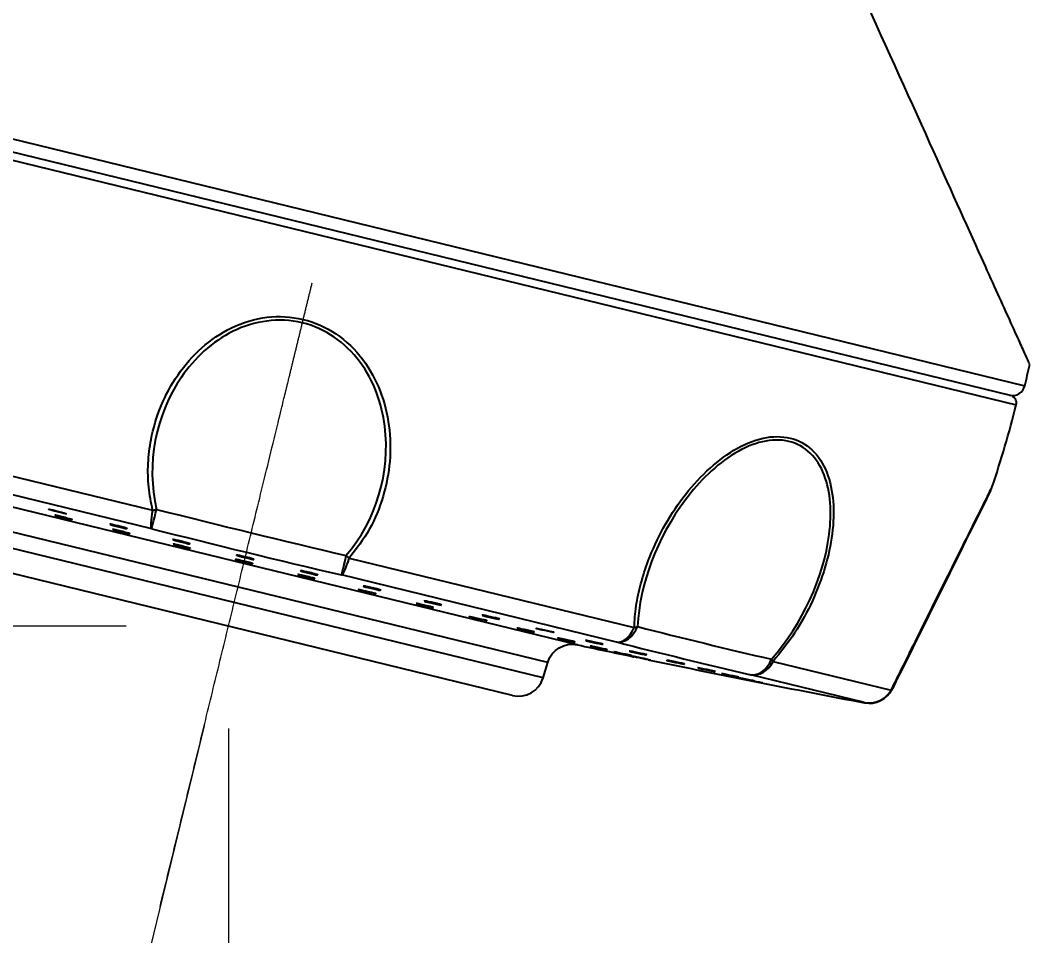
# Model space of a CAD drawing. Extents: x 0 to 1128, y 0 to 827.
# Drawn here: x 461.76 to 501.21, y 285.08 to 320.86 of the extents above; entities that cross this region are included whole.
import ezdxf

# ---------------------------------------------------------------- set-up
doc = ezdxf.new("R2010")
doc.units = 0
doc.header["$LTSCALE"] = 10
doc.header["$MEASUREMENT"] = 0
doc.header["$PDMODE"] = 3
doc.header["$PDSIZE"] = -10
doc.linetypes.add('CENTER2', pattern=[28.575, 19.05, -3.175, 3.175, -3.175])
doc.layers.get('0').update_dxf_attribs({"linetype": 'CONTINUOUS'})
doc.layers.get('DEFPOINTS').update_dxf_attribs({"linetype": 'CONTINUOUS'})
doc.layers.add('1', color=7, linetype='CONTINUOUS')
doc.layers.add('Cneter', color=1, linetype='CENTER2', lineweight=13)
doc.styles.add('Daelim Dimension', font='')
doc.styles.get('Daelim Dimension').set_extended_font_data('나눔고딕')
doc.dimstyles.new('DEFAULT', dxfattribs={"dimscale": 2, "dimtxt": 2, "dimasz": 2, "dimexe": 0, "dimexo": 2, "dimgap": 1, "dimtad": 1, "dimdec": 0, "dimzin": 9, "dimdsep": 46, "dimtxsty": 'Daelim Dimension', "dimcen": 0.5, "dimclrd": 5, "dimclre": 5, "dimclrt": 256, "dimadec": 1, "dimazin": 0, "dimtfac": 1, "dimtdec": 0, "dimtix": 1, "dimtmove": 0, "dimatfit": 3, "dimfxl": 1, "dimtolj": 1, "dimtzin": 1, "dimlwd": 9, "dimlwe": 9, "dimarcsym": 0})

# ---------------------------------------------------------------- blocks, each defined once
blk = doc.blocks.new('*D6')
at = {"color": 5, "lineweight": 9, "ltscale": 0.5, "transparency": 16777216}
for p, q in [((469.9, 293.176), (469.9, 180.328)), ((696.62, 225.626), (696.62, 180.328)), ((473.9, 180.328), (692.62, 180.328))]:
    blk.add_line(p, q, dxfattribs=at)
at = {"color": 5, "ltscale": 0.5, "transparency": 16777216}
for points in [[(473.9, 180.995), (473.9, 179.662), (469.9, 180.328)], [(692.62, 180.995), (692.62, 179.662), (696.62, 180.328)]]:
    blk.add_solid(points, dxfattribs=at)
at = {"layer": 'DEFPOINTS', "color": 0, "ltscale": 0.5, "transparency": 16777216}
for p in [(469.9, 297.176), (696.62, 229.626), (696.62, 180.328)]:
    blk.add_point(p, dxfattribs=at)
at = {"color": 7, "ltscale": 0.5, "transparency": 16777216, "insert": (583.26, 187.455), "char_height": 10, "attachment_point": 5, "style": 'Daelim Dimension'}
blk.add_mtext('\\A1;227', dxfattribs=at)
blk = doc.blocks.new('*D3')
at = {"color": 5, "lineweight": 9, "ltscale": 0.5, "transparency": 16777216}
for p, q in [((468.953, 293.29), (442.226, 183.653)), ((469.9, 289.176), (469.9, 180.328))]:
    blk.add_line(p, q, dxfattribs=at)
blk.add_arc((469.9, 297.176), 116.848, 258.26142, 268.03852, dxfattribs=at)
at = {"color": 5, "ltscale": 0.5, "transparency": 16777216}
for points in [[(445.981, 182.122), (446.274, 183.422), (442.226, 183.653)], [(465.912, 181.063), (465.889, 179.73), (469.9, 180.328)]]:
    blk.add_solid(points, dxfattribs=at)
at = {"layer": 'DEFPOINTS', "color": 0, "ltscale": 0.5, "transparency": 16777216}
for p in [(470.124, 298.097), (469.9, 297.176), (469.9, 297.176), (469.9, 293.176), (451.352, 181.81)]:
    blk.add_point(p, dxfattribs=at)
at = {"color": 7, "ltscale": 0.5, "transparency": 16777216, "insert": (456.814, 188.244), "char_height": 10, "attachment_point": 5, "rotation": 353.15, "style": 'Daelim Dimension'}
blk.add_mtext('\\A1;14%%D', dxfattribs=at)
blk = doc.blocks.new('*D7')
at = {"color": 5, "lineweight": 9, "ltscale": 0.5, "transparency": 16777216}
for p, q in [((465.9, 297.176), (420.02, 297.176)), ((420.02, 248.93), (420.02, 293.176)), ((750.553, 244.93), (420.02, 244.93))]:
    blk.add_line(p, q, dxfattribs=at)
at = {"color": 5, "ltscale": 0.5, "transparency": 16777216}
for points in [[(419.353, 293.176), (420.687, 293.176), (420.02, 297.176)], [(419.353, 248.93), (420.687, 248.93), (420.02, 244.93)]]:
    blk.add_solid(points, dxfattribs=at)
at = {"layer": 'DEFPOINTS', "color": 0, "ltscale": 0.5, "transparency": 16777216}
for p in [(420.02, 297.176), (469.9, 297.176), (754.553, 244.93)]:
    blk.add_point(p, dxfattribs=at)
at = {"color": 7, "ltscale": 0.5, "transparency": 16777216, "insert": (412.907, 271.053), "char_height": 10, "attachment_point": 5, "rotation": 90, "style": 'Daelim Dimension'}
blk.add_mtext('\\A1;52', dxfattribs=at)

msp = doc.modelspace()

# ---------------------------------------------------------------- linework, layer by layer
at = {"layer": '1', "color": 7, "linetype": 'Continuous'}
for p, q in [((446.606, 319.84), (501.011, 306.577)), ((500.454, 306.196), (446.924, 319.245)), ((446.561, 319.023), (500.674, 305.832)), ((455.805, 304.425), (466.937, 301.712)), ((466.902, 300.988), (456.157, 303.607)), ((483.538, 296.45), (457.457, 302.808)), ((482.371, 295.76), (458.176, 301.658)), ((482.19, 295.156), (458.059, 301.038)), ((480.995, 294.471), (458.805, 299.881)), ((474.618, 299.839), (485.749, 297.126)), ((485.06, 296.561), (474.315, 299.18)), ((485.643, 296.029), (485.636, 296.032)), ((491.18, 295.802), (495.791, 294.678)), ((482.19, 295.156), (482.371, 295.76)), ((489.842, 295.184), (489.835, 295.186)), ((494.753, 294.198), (490.302, 295.283)), ((494.753, 294.198), (494.746, 294.184))]:
    msp.add_line(p, q, dxfattribs=at)
for centre, radius, start, end in [((379.449, 335.694), 125, 346.53019, 346.91824), ((500.524, 306.694), 0.5, 256.3001, 346.5302), ((500.383, 305.905), 0.3, 345.896, 76.3001), ((459.116, 316.273), 42.85, 341.3975, 345.896), ((584.849, 768.714), 483.009, 257.89242, 258.15732), ((584.849, 768.714), 483.009, 258.24093, 259.24879), ((481.232, 295.443), 1, 256.3001, 343.3), ((494.932, 295.167), 1, 259.2488, 333.6196)]:
    msp.add_arc(centre, radius, start, end, dxfattribs=at)
at = {"layer": '1', "color": 7, "linetype": 'Continuous', "extrusion": (0, -6.12323e-17, -1)}
msp.add_arc((-483.329, 295.472), 1, 16.7, 102.1076, dxfattribs=at)
at = {"layer": '1', "color": 7, "linetype": 'Continuous'}
for centre, major_axis, ratio, start_param, end_param in [((467.146, 301.956), (0.245, 0.97), 0.0018, 3.193066, 4.491082), ((467.146, 301.956), (0.973, 0.229), 0.196656, 4.449773, 4.612751), ((578.045, 740.807), (450.98, -109.937), 0.97561, 4.704187, 4.720591), ((467.146, 301.956), (-0.237, -0.972), 0.151744, 5.003417, 6.231108), ((578.083, 740.962), (-451.916, 110.165), 0.97561, 1.562594, 1.578998), ((474.544, 300.152), (-0.229, -0.973), 0.0018, 4.933696, 6.231712), ((474.544, 300.152), (-0.237, -0.972), 0.151744, 0.052077, 1.279768), ((474.544, 300.152), (-0.759, 0.651), 0.196656, 1.670434, 1.833412), ((485.267, 297.539), (0.248, 0.969), 0.708356, 3.201082, 4.499098), ((485.267, 297.539), (-0.237, -0.972), 0.591619, 0.052077, 1.279768), ((485.267, 297.539), (0.999, -0.041), 0.453228, 5.235213, 5.398191), ((665.751, 719.426), (241.507, 396.414), 0.68986, 3.349475, 3.36588), ((665.299, 719.702), (-242.008, -397.236), 0.68986, 0.207883, 0.224287), ((490.498, 296.263), (-0.226, -0.974), 0.70581, 0.043486, 1.341502), ((490.498, 296.263), (-0.237, -0.972), 0.806217, 0.052077, 1.279768), ((490.498, 296.263), (-0.753, 0.657), 0.175115, 3.754975, 3.917953), ((494.939, 295.181), (-0.896, 0.444), 0.999966, 1.843577, 3.141593), ((494.939, 295.181), (-0.237, -0.972), 0.98842, 0.052077, 1.279768), ((494.939, 295.181), (0.896, -0.444), 0.444306, 6.120207, 6.283185)]:
    msp.add_ellipse(centre, major_axis=major_axis, ratio=ratio, start_param=start_param, end_param=end_param, dxfattribs=at)
for points, knots in [([(557.702, 318.947), (555.034, 320.488), (549.868, 323.46), (542.358, 327.723), (535.386, 331.702), (528.938, 335.366), (522.995, 338.688), (517.537, 341.648), (512.545, 344.244), (508.009, 346.485), (503.934, 348.386), (500.337, 349.965), (497.239, 351.238), (494.813, 352.17), (492.979, 352.834), (491.601, 353.31), (490.38, 353.713), (489.265, 354.064), (488.247, 354.37), (487.172, 354.677), (485.836, 355.035), (484.037, 355.473), (481.709, 355.952), (478.839, 356.39), (475.537, 356.652), (472.255, 356.615), (469.264, 356.317), (466.742, 355.874), (464.594, 355.354), (462.993, 354.883), (462.124, 354.597), (461.812, 354.49)], [0, 0, 0, 0, 0.088009, 0.170255, 0.246698, 0.31732, 0.382117, 0.441173, 0.494694, 0.542845, 0.585685, 0.623135, 0.655049, 0.681349, 0.697372, 0.710765, 0.722985, 0.734112, 0.744147, 0.753358, 0.766034, 0.783662, 0.80625, 0.833909, 0.866541, 0.900766, 0.927515, 0.952329, 0.973857, 0.990599, 1, 1, 1, 1]), ([(528.762, 319.666), (527.918, 320.26), (526.094, 321.541), (522.409, 324.033), (519.047, 326.46), (516.178, 328.806), (514.153, 330.571), (511.27, 332.957), (506.997, 336.239), (501.758, 339.874), (496.323, 343.065), (491.44, 345.324), (487.042, 346.715), (484.244, 347.585), (482.869, 348.013)], [0, 0, 0, 0, 0.056765, 0.122534, 0.245238, 0.28578, 0.327538, 0.393665, 0.492924, 0.626829, 0.747582, 0.839597, 0.921199, 1, 1, 1, 1]), ([(501.205, 307.402), (501.195, 307.424), (501.175, 307.47), (501.011, 307.835), (500.749, 308.417), (500.378, 309.238), (499.903, 310.29), (498.972, 312.343), (497.245, 316.207), (494.688, 321.821), (491.707, 328.505), (488.85, 334.766), (486.239, 340.517), (484.384, 344.625), (483.325, 346.992), (482.869, 348.012)], [0, 0, 0, 0, 0.036842, 0.074071, 0.112014, 0.150979, 0.191246, 0.233064, 0.351897, 0.491827, 0.603921, 0.759405, 0.859317, 0.939322, 1, 1, 1, 1]), ([(474.492, 299.939), (475.684, 301.327), (476.233, 303.191), (475.893, 305.896), (475.579, 306.776), (474.473, 308.257), (473.689, 308.818), (471.867, 309.255), (470.91, 309.109), (469.263, 308.302), (468.574, 307.655), (467.051, 305.43), (466.676, 303.52), (467.094, 301.743)], [0, 0, 0, 0, 0.25, 0.25, 0.375, 0.375, 0.5, 0.5, 0.625, 0.625, 0.75, 0.75, 1, 1, 1, 1]), ([(466.937, 301.712), (466.878, 302.01), (466.759, 302.611), (466.745, 303.541), (466.927, 305.069), (467.753, 307.12), (469.547, 308.764), (471.381, 309.338), (472.832, 309.246), (474.166, 308.666), (475.537, 307.317), (476.384, 305.024), (476.154, 302.668), (475.461, 300.941), (474.896, 300.203), (474.618, 299.839)], [0, 0, 0, 0, 0.040987, 0.082419, 0.125086, 0.24903, 0.37347, 0.437838, 0.499616, 0.561426, 0.625868, 0.75055, 0.875163, 0.938458, 1, 1, 1, 1]), ([(485.749, 297.126), (485.769, 297.405), (485.809, 297.967), (486, 298.847), (486.471, 300.305), (487.546, 302.295), (489.27, 303.956), (490.788, 304.607), (491.873, 304.605), (492.759, 304.134), (493.509, 302.936), (493.651, 300.814), (492.962, 298.571), (492.06, 296.895), (491.471, 296.163), (491.18, 295.802)], [0, 0, 0, 0, 0.040987, 0.082419, 0.125086, 0.24903, 0.37347, 0.437838, 0.499616, 0.561426, 0.625868, 0.75055, 0.875163, 0.938458, 1, 1, 1, 1]), ([(491.116, 295.887), (492.324, 297.271), (493.147, 299.068), (493.477, 301.61), (493.43, 302.425), (492.911, 303.762), (492.437, 304.248), (491.147, 304.555), (490.388, 304.361), (488.96, 303.5), (488.296, 302.847), (486.654, 300.651), (485.954, 298.821), (485.885, 297.162)], [0, 0, 0, 0, 0.25, 0.25, 0.375, 0.375, 0.5, 0.5, 0.625, 0.625, 0.75, 0.75, 1, 1, 1, 1]), ([(495.791, 294.678), (495.917, 294.931), (496.169, 295.442), (496.578, 296.269), (497.274, 297.671), (498.272, 299.681), (499.196, 301.537), (499.647, 302.447), (499.727, 302.604), (499.728, 302.605), (499.728, 302.605), (499.728, 302.605)], [0, 0, 0, 0, 0.08196, 0.164802, 0.250104, 0.49794, 0.746771, 0.875478, 0.999008, 0.9999, 1, 1, 1, 1]), ([(499.502, 302.129), (499.614, 302.355), (499.677, 302.481), (499.674, 302.477), (499.506, 302.138), (498.971, 301.06), (498.611, 300.332), (497.462, 298.016), (496.577, 296.231), (495.835, 294.736)], [0, 0, 0, 0, 0.134363, 0.134363, 0.350772, 0.350772, 0.567182, 0.567182, 1, 1, 1, 1]), ([(463.137, 301.695), (463.101, 301.704), (463.065, 301.712), (463.003, 301.727), (462.975, 301.733), (462.93, 301.742), (462.912, 301.745), (462.89, 301.748), (462.885, 301.747), (462.888, 301.743), (462.896, 301.74), (462.925, 301.729), (462.945, 301.723), (462.995, 301.707), (463.025, 301.698), (463.091, 301.68), (463.128, 301.669), (463.203, 301.649), (463.241, 301.64), (463.316, 301.621), (463.354, 301.611), (463.42, 301.596), (463.45, 301.589), (463.501, 301.578), (463.522, 301.574), (463.552, 301.569), (463.56, 301.568), (463.565, 301.57), (463.561, 301.573), (463.541, 301.581), (463.523, 301.587), (463.48, 301.601), (463.453, 301.61), (463.391, 301.627), (463.355, 301.637), (463.282, 301.657), (463.244, 301.667), (463.184, 301.683), (463.16, 301.689), (463.137, 301.695)], [0, 0, 0, 0, 0.053463, 0.053463, 0.106782, 0.106782, 0.161942, 0.161942, 0.214427, 0.214427, 0.268948, 0.268948, 0.322422, 0.322422, 0.37606, 0.37606, 0.430492, 0.430492, 0.483261, 0.483261, 0.537949, 0.537949, 0.590625, 0.590625, 0.644964, 0.644964, 0.698292, 0.698292, 0.751913, 0.751913, 0.806599, 0.806599, 0.859304, 0.859304, 0.914087, 0.914087, 0.96682, 0.96682, 1, 1, 1, 1]), ([(463.34, 301.467), (463.305, 301.475), (463.271, 301.483), (463.214, 301.497), (463.189, 301.503), (463.149, 301.511), (463.134, 301.513), (463.123, 301.514), (463.121, 301.514), (463.121, 301.514)], [0, 0, 0, 0, 0.277419, 0.277419, 0.55409, 0.55409, 0.840292, 0.840292, 1, 1, 1, 1]), ([(463.124, 301.511), (463.124, 301.511), (463.124, 301.511), (463.129, 301.509), (463.141, 301.505), (463.176, 301.493), (463.199, 301.486), (463.254, 301.47), (463.287, 301.461), (463.356, 301.442), (463.394, 301.432), (463.47, 301.412), (463.508, 301.402), (463.582, 301.384), (463.618, 301.375), (463.68, 301.36), (463.708, 301.354), (463.753, 301.344), (463.771, 301.34), (463.783, 301.339)], [0, 0, 0, 0, 0.000134, 0.000134, 0.126789, 0.126789, 0.250964, 0.250964, 0.37553, 0.37553, 0.501974, 0.501974, 0.624584, 0.624584, 0.751691, 0.751691, 0.874153, 0.874153, 1, 1, 1, 1]), ([(463.798, 301.338), (463.798, 301.338), (463.798, 301.338), (463.796, 301.34), (463.789, 301.343), (463.761, 301.352), (463.741, 301.359), (463.691, 301.374), (463.661, 301.382), (463.596, 301.4), (463.559, 301.41), (463.484, 301.43), (463.446, 301.44), (463.386, 301.455), (463.363, 301.461), (463.34, 301.467)], [0, 0, 0, 0, 0.022629, 0.022629, 0.196354, 0.196354, 0.373462, 0.373462, 0.544144, 0.544144, 0.721598, 0.721598, 0.892455, 0.892455, 1, 1, 1, 1]), ([(465.558, 301.105), (465.52, 301.114), (465.483, 301.123), (465.416, 301.138), (465.385, 301.145), (465.332, 301.156), (465.309, 301.161), (465.279, 301.165), (465.269, 301.166), (465.265, 301.165), (465.265, 301.165), (465.265, 301.165)], [0, 0, 0, 0, 0.235557, 0.235557, 0.470476, 0.470476, 0.713511, 0.713511, 0.944757, 0.944757, 1, 1, 1, 1]), ([(465.275, 301.158), (465.275, 301.158), (465.275, 301.158), (465.285, 301.154), (465.301, 301.148), (465.343, 301.135), (465.37, 301.127), (465.431, 301.109), (465.466, 301.099), (465.539, 301.08), (465.577, 301.07), (465.653, 301.051), (465.692, 301.041), (465.762, 301.025), (465.795, 301.017), (465.853, 301.005), (465.878, 300.999), (465.916, 300.993), (465.929, 300.991), (465.936, 300.991)], [0, 0, 0, 0, 0.000242, 0.000242, 0.124819, 0.124819, 0.249776, 0.249776, 0.376584, 0.376584, 0.499517, 0.499517, 0.626919, 0.626919, 0.749636, 0.749636, 0.876229, 0.876229, 1, 1, 1, 1]), ([(465.645, 300.905), (465.608, 300.914), (465.572, 300.923), (465.507, 300.938), (465.478, 300.945), (465.428, 300.955), (465.408, 300.959), (465.382, 300.963), (465.375, 300.964), (465.374, 300.963), (465.374, 300.963), (465.374, 300.963)], [0, 0, 0, 0, 0.246636, 0.246636, 0.492607, 0.492607, 0.747052, 0.747052, 0.989073, 0.989073, 1, 1, 1, 1]), ([(465.391, 300.955), (465.391, 300.955), (465.391, 300.955), (465.403, 300.95), (465.421, 300.945), (465.467, 300.931), (465.496, 300.923), (465.56, 300.905), (465.596, 300.895), (465.67, 300.876), (465.708, 300.866), (465.784, 300.847), (465.822, 300.838), (465.891, 300.821), (465.922, 300.814), (465.977, 300.802), (466, 300.797), (466.034, 300.791), (466.044, 300.789), (466.049, 300.789)], [0, 0, 0, 0, 0.000235, 0.000235, 0.124734, 0.124734, 0.249628, 0.249628, 0.376403, 0.376403, 0.499334, 0.499334, 0.626774, 0.626774, 0.749557, 0.749557, 0.876197, 0.876197, 1, 1, 1, 1]), ([(465.942, 300.992), (465.943, 300.992), (465.942, 300.993), (465.934, 300.998), (465.921, 301.003), (465.885, 301.015), (465.862, 301.022), (465.806, 301.039), (465.773, 301.048), (465.703, 301.067), (465.666, 301.077), (465.605, 301.093), (465.581, 301.099), (465.558, 301.105)], [0, 0, 0, 0, 0.098169, 0.098169, 0.296959, 0.296959, 0.48855, 0.48855, 0.687695, 0.687695, 0.879387, 0.879387, 1, 1, 1, 1]), ([(466.052, 300.79), (466.052, 300.791), (466.05, 300.792), (466.036, 300.798), (466.021, 300.803), (465.981, 300.815), (465.956, 300.823), (465.897, 300.839), (465.862, 300.849), (465.791, 300.868), (465.753, 300.878), (465.692, 300.893), (465.668, 300.899), (465.645, 300.905)], [0, 0, 0, 0, 0.128722, 0.128722, 0.320734, 0.320734, 0.505781, 0.505781, 0.698169, 0.698169, 0.883404, 0.883404, 1, 1, 1, 1]), ([(468.057, 300.495), (468.019, 300.505), (467.981, 300.514), (467.91, 300.53), (467.876, 300.538), (467.816, 300.551), (467.79, 300.556), (467.751, 300.563), (467.737, 300.565), (467.724, 300.565), (467.721, 300.565), (467.721, 300.564)], [0, 0, 0, 0, 0.216181, 0.216181, 0.431777, 0.431777, 0.654822, 0.654822, 0.867047, 0.867047, 1, 1, 1, 1]), ([(467.724, 300.561), (467.724, 300.561), (467.724, 300.561), (467.729, 300.558), (467.74, 300.554), (467.774, 300.542), (467.797, 300.535), (467.852, 300.519), (467.885, 300.51), (467.954, 300.491), (467.991, 300.482), (468.067, 300.462), (468.106, 300.453), (468.18, 300.435), (468.215, 300.427), (468.279, 300.413), (468.308, 300.407), (468.354, 300.398), (468.371, 300.396), (468.383, 300.394)], [0, 0, 0, 0, 0.000244, 0.000244, 0.12482, 0.12482, 0.249778, 0.249778, 0.376585, 0.376585, 0.499518, 0.499518, 0.62692, 0.62692, 0.749636, 0.749636, 0.876229, 0.876229, 1, 1, 1, 1]), ([(468.07, 300.314), (468.032, 300.323), (467.994, 300.332), (467.924, 300.349), (467.891, 300.356), (467.833, 300.369), (467.807, 300.374), (467.77, 300.381), (467.758, 300.383), (467.747, 300.384), (467.745, 300.383), (467.745, 300.383)], [0, 0, 0, 0, 0.221088, 0.221088, 0.441581, 0.441581, 0.669668, 0.669668, 0.88662, 0.88662, 1, 1, 1, 1]), ([(467.75, 300.38), (467.75, 300.38), (467.75, 300.38), (467.756, 300.377), (467.769, 300.372), (467.805, 300.361), (467.829, 300.354), (467.885, 300.338), (467.919, 300.329), (467.989, 300.311), (468.027, 300.301), (468.102, 300.282), (468.142, 300.272), (468.215, 300.255), (468.249, 300.247), (468.312, 300.233), (468.34, 300.227), (468.384, 300.218), (468.4, 300.215), (468.411, 300.214)], [0, 0, 0, 0, 0.000232, 0.000232, 0.124731, 0.124731, 0.249625, 0.249625, 0.3764, 0.3764, 0.499331, 0.499331, 0.626771, 0.626771, 0.749554, 0.749554, 0.876194, 0.876194, 1, 1, 1, 1]), ([(468.4, 300.394), (468.4, 300.395), (468.4, 300.395), (468.399, 300.397), (468.392, 300.401), (468.364, 300.411), (468.345, 300.417), (468.296, 300.432), (468.266, 300.44), (468.2, 300.458), (468.164, 300.468), (468.105, 300.483), (468.081, 300.489), (468.057, 300.495)], [0, 0, 0, 0, 0.027102, 0.027102, 0.241558, 0.241558, 0.448247, 0.448247, 0.663085, 0.663085, 0.869883, 0.869883, 1, 1, 1, 1]), ([(468.424, 300.213), (468.424, 300.214), (468.424, 300.214), (468.422, 300.216), (468.413, 300.22), (468.383, 300.23), (468.363, 300.236), (468.312, 300.25), (468.281, 300.259), (468.214, 300.277), (468.178, 300.286), (468.117, 300.302), (468.094, 300.308), (468.07, 300.314)], [0, 0, 0, 0, 0.045273, 0.045273, 0.255676, 0.255676, 0.458446, 0.458446, 0.66926, 0.66926, 0.872237, 0.872237, 1, 1, 1, 1]), ([(470.555, 299.708), (470.517, 299.717), (470.478, 299.727), (470.405, 299.744), (470.369, 299.752), (470.303, 299.767), (470.273, 299.773), (470.226, 299.782), (470.208, 299.786), (470.183, 299.789), (470.176, 299.79), (470.177, 299.787), (470.184, 299.784), (470.209, 299.775), (470.228, 299.769), (470.276, 299.755), (470.306, 299.747), (470.371, 299.73), (470.406, 299.721), (470.48, 299.702), (470.52, 299.692), (470.596, 299.674), (470.633, 299.666), (470.701, 299.65), (470.733, 299.643), (470.786, 299.632), (470.808, 299.628), (470.84, 299.623), (470.851, 299.621), (470.855, 299.622)], [0, 0, 0, 0, 0.071145, 0.071145, 0.142098, 0.142098, 0.215495, 0.215495, 0.285309, 0.285309, 0.357817, 0.357817, 0.428904, 0.428904, 0.500216, 0.500216, 0.572603, 0.572603, 0.642795, 0.642795, 0.715561, 0.715561, 0.785668, 0.785668, 0.857978, 0.857978, 0.92892, 0.92892, 1, 1, 1, 1]), ([(470.596, 299.876), (470.558, 299.886), (470.519, 299.895), (470.446, 299.912), (470.41, 299.92), (470.344, 299.934), (470.314, 299.941), (470.267, 299.949), (470.249, 299.952), (470.223, 299.955), (470.217, 299.955), (470.217, 299.952), (470.224, 299.948), (470.249, 299.939), (470.268, 299.933), (470.316, 299.918), (470.345, 299.91), (470.41, 299.892), (470.446, 299.883), (470.52, 299.864), (470.56, 299.855), (470.635, 299.837), (470.672, 299.828), (470.74, 299.813), (470.773, 299.806), (470.826, 299.796), (470.848, 299.792), (470.88, 299.787), (470.891, 299.786), (470.895, 299.787)], [0, 0, 0, 0, 0.07112, 0.07112, 0.142047, 0.142047, 0.215425, 0.215425, 0.285244, 0.285244, 0.35777, 0.35777, 0.428905, 0.428905, 0.500257, 0.500257, 0.572666, 0.572666, 0.642862, 0.642862, 0.715611, 0.715611, 0.785683, 0.785683, 0.857969, 0.857969, 0.928909, 0.928909, 1, 1, 1, 1]), ([(470.897, 299.788), (470.897, 299.789), (470.894, 299.791), (470.878, 299.798), (470.863, 299.803), (470.822, 299.816), (470.795, 299.824), (470.735, 299.841), (470.701, 299.85), (470.643, 299.865), (470.62, 299.871), (470.596, 299.876)], [0, 0, 0, 0, 0.175821, 0.175821, 0.400425, 0.400425, 0.633883, 0.633883, 0.858605, 0.858605, 1, 1, 1, 1]), ([(470.856, 299.622), (470.857, 299.623), (470.853, 299.625), (470.837, 299.631), (470.822, 299.636), (470.781, 299.649), (470.754, 299.656), (470.694, 299.673), (470.66, 299.681), (470.602, 299.696), (470.578, 299.702), (470.555, 299.708)], [0, 0, 0, 0, 0.17491, 0.17491, 0.399682, 0.399682, 0.633372, 0.633372, 0.858374, 0.858374, 1, 1, 1, 1]), ([(473.039, 299.102), (473.003, 299.111), (472.964, 299.121), (472.888, 299.139), (472.85, 299.147), (472.779, 299.163), (472.745, 299.17), (472.69, 299.182), (472.666, 299.186), (472.63, 299.193), (472.617, 299.194), (472.609, 299.195), (472.608, 299.194), (472.608, 299.194)], [0, 0, 0, 0, 0.182332, 0.182332, 0.364172, 0.364172, 0.552276, 0.552276, 0.731197, 0.731197, 0.917021, 0.917021, 1, 1, 1, 1]), ([(472.614, 299.19), (472.614, 299.19), (472.614, 299.19), (472.621, 299.187), (472.634, 299.183), (472.672, 299.171), (472.698, 299.164), (472.756, 299.149), (472.788, 299.14), (472.859, 299.122), (472.898, 299.113), (472.975, 299.095), (473.013, 299.086), (473.085, 299.069), (473.121, 299.061), (473.182, 299.048), (473.209, 299.043), (473.251, 299.035), (473.267, 299.032), (473.277, 299.031)], [0, 0, 0, 0, 0.000212, 0.000212, 0.125055, 0.125055, 0.25178, 0.25178, 0.374661, 0.374661, 0.502051, 0.502051, 0.624785, 0.624785, 0.751375, 0.751375, 0.87557, 0.87557, 1, 1, 1, 1]), ([(473.134, 299.258), (473.098, 299.267), (473.059, 299.276), (472.983, 299.294), (472.946, 299.302), (472.876, 299.317), (472.842, 299.324), (472.788, 299.335), (472.766, 299.339), (472.731, 299.344), (472.72, 299.345), (472.713, 299.344), (472.713, 299.344), (472.713, 299.343)], [0, 0, 0, 0, 0.185312, 0.185312, 0.370122, 0.370122, 0.561316, 0.561316, 0.743237, 0.743237, 0.932213, 0.932213, 1, 1, 1, 1]), ([(472.72, 299.338), (472.72, 299.338), (472.721, 299.338), (472.729, 299.334), (472.743, 299.329), (472.783, 299.317), (472.809, 299.309), (472.869, 299.293), (472.902, 299.284), (472.974, 299.266), (473.013, 299.257), (473.089, 299.238), (473.127, 299.23), (473.199, 299.214), (473.234, 299.206), (473.294, 299.194), (473.32, 299.189), (473.36, 299.182), (473.376, 299.18), (473.384, 299.18)], [0, 0, 0, 0, 0.000221, 0.000221, 0.125133, 0.125133, 0.251895, 0.251895, 0.374783, 0.374783, 0.502139, 0.502139, 0.624811, 0.624811, 0.751357, 0.751357, 0.875547, 0.875547, 1, 1, 1, 1]), ([(473.289, 299.031), (473.289, 299.032), (473.288, 299.032), (473.284, 299.035), (473.275, 299.038), (473.244, 299.048), (473.222, 299.055), (473.169, 299.069), (473.139, 299.077), (473.084, 299.091), (473.062, 299.097), (473.039, 299.102)], [0, 0, 0, 0, 0.07363, 0.07363, 0.325993, 0.325993, 0.588368, 0.588368, 0.840989, 0.840989, 1, 1, 1, 1]), ([(473.393, 299.181), (473.394, 299.182), (473.393, 299.182), (473.387, 299.186), (473.376, 299.19), (473.344, 299.201), (473.321, 299.208), (473.266, 299.223), (473.235, 299.232), (473.18, 299.246), (473.157, 299.252), (473.134, 299.258)], [0, 0, 0, 0, 0.096706, 0.096706, 0.34287, 0.34287, 0.598739, 0.598739, 0.845032, 0.845032, 1, 1, 1, 1]), ([(475.461, 298.512), (475.427, 298.52), (475.389, 298.53), (475.313, 298.547), (475.275, 298.556), (475.2, 298.573), (475.163, 298.581), (475.099, 298.594), (475.072, 298.6), (475.026, 298.609), (475.007, 298.612), (474.984, 298.615), (474.979, 298.615), (474.981, 298.612), (474.988, 298.609), (475.015, 298.6), (475.036, 298.594), (475.085, 298.581), (475.115, 298.573), (475.18, 298.556), (475.218, 298.547), (475.293, 298.529), (475.331, 298.52), (475.407, 298.503), (475.444, 298.495), (475.512, 298.48), (475.543, 298.474), (475.595, 298.464), (475.617, 298.46), (475.648, 298.455), (475.657, 298.454), (475.663, 298.455), (475.659, 298.457), (475.64, 298.464), (475.623, 298.469), (475.58, 298.481), (475.553, 298.489), (475.504, 298.501), (475.483, 298.507), (475.461, 298.512)], [0, 0, 0, 0, 0.053487, 0.053487, 0.106829, 0.106829, 0.162009, 0.162009, 0.214495, 0.214495, 0.269006, 0.269006, 0.32245, 0.32245, 0.376062, 0.376062, 0.430482, 0.430482, 0.483252, 0.483252, 0.537958, 0.537958, 0.590665, 0.590665, 0.645027, 0.645027, 0.698361, 0.698361, 0.751977, 0.751977, 0.806636, 0.806636, 0.859313, 0.859313, 0.914079, 0.914079, 0.966809, 0.966809, 1, 1, 1, 1]), ([(475.632, 298.649), (475.597, 298.658), (475.558, 298.667), (475.482, 298.684), (475.444, 298.693), (475.37, 298.709), (475.334, 298.717), (475.274, 298.729), (475.248, 298.734), (475.205, 298.741), (475.189, 298.743), (475.172, 298.744), (475.169, 298.744), (475.169, 298.742)], [0, 0, 0, 0, 0.17322, 0.17322, 0.345971, 0.345971, 0.52469, 0.52469, 0.694741, 0.694741, 0.871386, 0.871386, 1, 1, 1, 1]), ([(475.171, 298.741), (475.171, 298.741), (475.171, 298.741), (475.174, 298.738), (475.184, 298.734), (475.215, 298.724), (475.238, 298.717), (475.291, 298.703), (475.322, 298.695), (475.389, 298.677), (475.428, 298.668), (475.503, 298.65), (475.542, 298.641), (475.616, 298.624), (475.653, 298.616), (475.719, 298.603), (475.748, 298.597), (475.796, 298.589), (475.816, 298.586), (475.829, 298.584)], [0, 0, 0, 0, 0.000216, 0.000216, 0.125128, 0.125128, 0.25189, 0.25189, 0.374778, 0.374778, 0.502135, 0.502135, 0.624807, 0.624807, 0.751353, 0.751353, 0.875543, 0.875543, 1, 1, 1, 1]), ([(475.851, 298.584), (475.851, 298.584), (475.851, 298.584), (475.851, 298.586), (475.845, 298.589), (475.821, 298.597), (475.803, 298.603), (475.755, 298.617), (475.727, 298.624), (475.676, 298.638), (475.654, 298.643), (475.632, 298.649)], [0, 0, 0, 0, 0.002834, 0.002834, 0.27458, 0.27458, 0.557039, 0.557039, 0.828928, 0.828928, 1, 1, 1, 1]), ([(477.762, 297.951), (477.73, 297.959), (477.694, 297.968), (477.62, 297.985), (477.582, 297.994), (477.505, 298.011), (477.466, 298.02), (477.396, 298.035), (477.365, 298.041), (477.31, 298.052), (477.286, 298.056), (477.252, 298.062), (477.24, 298.063), (477.234, 298.063), (477.233, 298.063), (477.233, 298.063)], [0, 0, 0, 0, 0.156343, 0.156343, 0.312264, 0.312264, 0.473556, 0.473556, 0.626974, 0.626974, 0.786311, 0.786311, 0.942527, 0.942527, 1, 1, 1, 1]), ([(477.24, 298.059), (477.24, 298.059), (477.24, 298.059), (477.248, 298.056), (477.263, 298.051), (477.303, 298.04), (477.328, 298.034), (477.387, 298.019), (477.421, 298.01), (477.493, 297.993), (477.531, 297.984), (477.607, 297.967), (477.647, 297.958), (477.719, 297.942), (477.753, 297.935), (477.813, 297.923), (477.84, 297.918), (477.882, 297.91), (477.897, 297.908), (477.906, 297.907)], [0, 0, 0, 0, 0.000181, 0.000181, 0.12662, 0.12662, 0.249225, 0.249225, 0.376328, 0.376328, 0.498785, 0.498785, 0.625089, 0.625089, 0.749005, 0.749005, 0.873574, 0.873574, 1, 1, 1, 1]), ([(478.05, 298.059), (478.016, 298.068), (477.979, 298.077), (477.904, 298.094), (477.865, 298.103), (477.789, 298.12), (477.751, 298.128), (477.685, 298.141), (477.656, 298.147), (477.606, 298.156), (477.585, 298.159), (477.557, 298.162), (477.549, 298.163), (477.548, 298.161), (477.548, 298.161), (477.548, 298.161)], [0, 0, 0, 0, 0.163035, 0.163035, 0.325628, 0.325628, 0.493838, 0.493838, 0.65389, 0.65389, 0.820149, 0.820149, 0.983218, 0.983218, 1, 1, 1, 1]), ([(477.563, 298.153), (477.563, 298.153), (477.563, 298.153), (477.574, 298.149), (477.592, 298.143), (477.638, 298.131), (477.666, 298.123), (477.729, 298.107), (477.765, 298.098), (477.839, 298.081), (477.878, 298.072), (477.954, 298.055), (477.992, 298.046), (478.062, 298.032), (478.094, 298.025), (478.15, 298.015), (478.174, 298.011), (478.209, 298.006), (478.221, 298.004), (478.227, 298.005)], [0, 0, 0, 0, 0.000212, 0.000212, 0.126687, 0.126687, 0.249298, 0.249298, 0.376367, 0.376367, 0.498763, 0.498763, 0.625023, 0.625023, 0.748933, 0.748933, 0.873523, 0.873523, 1, 1, 1, 1]), ([(477.915, 297.907), (477.915, 297.908), (477.914, 297.908), (477.909, 297.911), (477.898, 297.915), (477.865, 297.924), (477.843, 297.93), (477.8, 297.941), (477.782, 297.946), (477.762, 297.951)], [0, 0, 0, 0, 0.119324, 0.119324, 0.462151, 0.462151, 0.792232, 0.792232, 1, 1, 1, 1]), ([(478.23, 298.006), (478.23, 298.007), (478.228, 298.008), (478.216, 298.013), (478.202, 298.018), (478.162, 298.03), (478.137, 298.037), (478.091, 298.049), (478.071, 298.054), (478.05, 298.059)], [0, 0, 0, 0, 0.193417, 0.193417, 0.507479, 0.507479, 0.809787, 0.809787, 1, 1, 1, 1]), ([(479.884, 297.434), (479.856, 297.441), (479.823, 297.449), (479.753, 297.465), (479.715, 297.474), (479.638, 297.491), (479.598, 297.5), (479.524, 297.516), (479.489, 297.523), (479.427, 297.536), (479.398, 297.541), (479.354, 297.55), (479.337, 297.552), (479.315, 297.555), (479.31, 297.555), (479.314, 297.552), (479.323, 297.549), (479.353, 297.54), (479.373, 297.535), (479.424, 297.522), (479.455, 297.514), (479.522, 297.498), (479.558, 297.49), (479.634, 297.473), (479.673, 297.464), (479.749, 297.447), (479.786, 297.44), (479.852, 297.426), (479.883, 297.42), (479.934, 297.41), (479.955, 297.406), (479.984, 297.402), (479.992, 297.401), (479.997, 297.402), (479.992, 297.404), (479.97, 297.411), (479.953, 297.416), (479.917, 297.425), (479.901, 297.429), (479.884, 297.434)], [0, 0, 0, 0, 0.053487, 0.053487, 0.106829, 0.106829, 0.162009, 0.162009, 0.214495, 0.214495, 0.269006, 0.269006, 0.32245, 0.32245, 0.376062, 0.376062, 0.430482, 0.430482, 0.483252, 0.483252, 0.537958, 0.537958, 0.590665, 0.590665, 0.645027, 0.645027, 0.698361, 0.698361, 0.751977, 0.751977, 0.806636, 0.806636, 0.859313, 0.859313, 0.914079, 0.914079, 0.966809, 0.966809, 1, 1, 1, 1]), ([(480.349, 297.499), (480.318, 297.506), (480.283, 297.515), (480.21, 297.532), (480.171, 297.541), (480.094, 297.558), (480.055, 297.566), (479.984, 297.581), (479.952, 297.587), (479.895, 297.598), (479.87, 297.602), (479.833, 297.607), (479.821, 297.609), (479.812, 297.609), (479.81, 297.608), (479.81, 297.608)], [0, 0, 0, 0, 0.153974, 0.153974, 0.307531, 0.307531, 0.466393, 0.466393, 0.61755, 0.61755, 0.774569, 0.774569, 0.928576, 0.928576, 1, 1, 1, 1]), ([(479.815, 297.604), (479.815, 297.604), (479.815, 297.604), (479.822, 297.601), (479.836, 297.597), (479.873, 297.586), (479.898, 297.579), (479.955, 297.564), (479.989, 297.556), (480.06, 297.539), (480.098, 297.53), (480.174, 297.513), (480.214, 297.505), (480.287, 297.489), (480.322, 297.482), (480.383, 297.47), (480.411, 297.465), (480.455, 297.458), (480.472, 297.456), (480.482, 297.455)], [0, 0, 0, 0, 0.000215, 0.000215, 0.126691, 0.126691, 0.249302, 0.249302, 0.376371, 0.376371, 0.498767, 0.498767, 0.625028, 0.625028, 0.748938, 0.748938, 0.873529, 0.873529, 1, 1, 1, 1]), ([(480.493, 297.456), (480.493, 297.456), (480.493, 297.456), (480.49, 297.459), (480.48, 297.463), (480.45, 297.472), (480.428, 297.478), (480.387, 297.489), (480.369, 297.494), (480.349, 297.499)], [0, 0, 0, 0, 0.09254, 0.09254, 0.445881, 0.445881, 0.785998, 0.785998, 1, 1, 1, 1]), ([(481.775, 296.973), (481.752, 296.979), (481.722, 296.986), (481.658, 297.001), (481.622, 297.009), (481.546, 297.026), (481.506, 297.035), (481.43, 297.051), (481.393, 297.059), (481.324, 297.073), (481.292, 297.08), (481.238, 297.09), (481.216, 297.094), (481.183, 297.1), (481.172, 297.101), (481.167, 297.101), (481.166, 297.101), (481.166, 297.101)], [0, 0, 0, 0, 0.136321, 0.136321, 0.272275, 0.272275, 0.412911, 0.412911, 0.546682, 0.546682, 0.685614, 0.685614, 0.821825, 0.821825, 0.958466, 0.958466, 1, 1, 1, 1]), ([(481.176, 297.097), (481.176, 297.097), (481.176, 297.097), (481.185, 297.094), (481.2, 297.09), (481.241, 297.079), (481.268, 297.072), (481.329, 297.058), (481.363, 297.05), (481.435, 297.034), (481.475, 297.025), (481.551, 297.008), (481.59, 297), (481.661, 296.985), (481.695, 296.978), (481.755, 296.966), (481.781, 296.961), (481.82, 296.954), (481.835, 296.952), (481.843, 296.951)], [0, 0, 0, 0, 0.000323, 0.000323, 0.123406, 0.123406, 0.251005, 0.251005, 0.37394, 0.37394, 0.500737, 0.500737, 0.625136, 0.625136, 0.750192, 0.750192, 0.877682, 0.877682, 1, 1, 1, 1]), ([(482.495, 296.976), (482.467, 296.983), (482.434, 296.991), (482.364, 297.007), (482.326, 297.016), (482.249, 297.033), (482.208, 297.041), (482.135, 297.056), (482.1, 297.063), (482.037, 297.075), (482.008, 297.081), (481.964, 297.088), (481.946, 297.091), (481.925, 297.093), (481.92, 297.092), (481.924, 297.089), (481.933, 297.085), (481.962, 297.076), (481.982, 297.071), (482.033, 297.058), (482.064, 297.05), (482.131, 297.034), (482.168, 297.026), (482.243, 297.009), (482.283, 297), (482.358, 296.984), (482.395, 296.977), (482.462, 296.964), (482.493, 296.958), (482.544, 296.949), (482.566, 296.945), (482.594, 296.942), (482.603, 296.941), (482.607, 296.943), (482.603, 296.945), (482.581, 296.953), (482.564, 296.958), (482.528, 296.967), (482.512, 296.971), (482.495, 296.976)], [0, 0, 0, 0, 0.053463, 0.053463, 0.106782, 0.106782, 0.161942, 0.161942, 0.214427, 0.214427, 0.268948, 0.268948, 0.322422, 0.322422, 0.37606, 0.37606, 0.430492, 0.430492, 0.483261, 0.483261, 0.537949, 0.537949, 0.590625, 0.590625, 0.644964, 0.644964, 0.698292, 0.698292, 0.751913, 0.751913, 0.806599, 0.806599, 0.859304, 0.859304, 0.914087, 0.914087, 0.96682, 0.96682, 1, 1, 1, 1]), ([(481.85, 296.951), (481.85, 296.951), (481.849, 296.952), (481.842, 296.955), (481.831, 296.958), (481.803, 296.966), (481.79, 296.969), (481.775, 296.973)], [0, 0, 0, 0, 0.211855, 0.211855, 0.695544, 0.695544, 1, 1, 1, 1]), ([(483.39, 296.579), (483.371, 296.584), (483.346, 296.59), (483.288, 296.603), (483.255, 296.611), (483.183, 296.627), (483.144, 296.636), (483.067, 296.652), (483.029, 296.66), (482.956, 296.676), (482.92, 296.683), (482.858, 296.695), (482.831, 296.701), (482.788, 296.709), (482.772, 296.711), (482.754, 296.714), (482.75, 296.714), (482.75, 296.713)], [0, 0, 0, 0, 0.128011, 0.128011, 0.255678, 0.255678, 0.387742, 0.387742, 0.513358, 0.513358, 0.643821, 0.643821, 0.771729, 0.771729, 0.900042, 0.900042, 1, 1, 1, 1]), ([(482.752, 296.713), (482.752, 296.713), (482.752, 296.713), (482.755, 296.711), (482.764, 296.708), (482.795, 296.7), (482.817, 296.695), (482.869, 296.682), (482.9, 296.675), (482.968, 296.66), (483.006, 296.652), (483.082, 296.635), (483.121, 296.627), (483.196, 296.611), (483.233, 296.603), (483.299, 296.59), (483.33, 296.584), (483.379, 296.574), (483.398, 296.571), (483.426, 296.566), (483.434, 296.565), (483.435, 296.566), (483.43, 296.568), (483.411, 296.574), (483.402, 296.576), (483.39, 296.579)], [0, 0, 0, 0, 0.000244, 0.000244, 0.092879, 0.092879, 0.188912, 0.188912, 0.281435, 0.281435, 0.376865, 0.376865, 0.47049, 0.47049, 0.564609, 0.564609, 0.660561, 0.660561, 0.753031, 0.753031, 0.84917, 0.84917, 0.941735, 0.941735, 1, 1, 1, 1]), ([(484.452, 296.499), (484.427, 296.505), (484.397, 296.512), (484.331, 296.527), (484.295, 296.536), (484.219, 296.552), (484.178, 296.561), (484.102, 296.577), (484.066, 296.584), (483.998, 296.597), (483.966, 296.603), (483.914, 296.613), (483.892, 296.616), (483.862, 296.62), (483.852, 296.621), (483.849, 296.621), (483.848, 296.62), (483.848, 296.62)], [0, 0, 0, 0, 0.137993, 0.137993, 0.275612, 0.275612, 0.417986, 0.417986, 0.553454, 0.553454, 0.694175, 0.694175, 0.832197, 0.832197, 0.970641, 0.970641, 1, 1, 1, 1]), ([(483.861, 296.615), (483.861, 296.615), (483.861, 296.615), (483.871, 296.611), (483.887, 296.607), (483.93, 296.595), (483.958, 296.589), (484.02, 296.574), (484.054, 296.566), (484.127, 296.55), (484.167, 296.541), (484.244, 296.525), (484.282, 296.517), (484.353, 296.503), (484.386, 296.496), (484.445, 296.485), (484.47, 296.481), (484.507, 296.475), (484.52, 296.474), (484.527, 296.473)], [0, 0, 0, 0, 0.000312, 0.000312, 0.123397, 0.123397, 0.250958, 0.250958, 0.373827, 0.373827, 0.500576, 0.500576, 0.624965, 0.624965, 0.750037, 0.750037, 0.877593, 0.877593, 1, 1, 1, 1]), ([(484.687, 296.263), (484.674, 296.266), (484.654, 296.271), (484.605, 296.282), (484.575, 296.289), (484.508, 296.304), (484.471, 296.312), (484.395, 296.328), (484.357, 296.337), (484.281, 296.353), (484.243, 296.36), (484.175, 296.374), (484.144, 296.381), (484.091, 296.391), (484.069, 296.395), (484.038, 296.401), (484.028, 296.402), (484.025, 296.402), (484.025, 296.402), (484.025, 296.402)], [0, 0, 0, 0, 0.120906, 0.120906, 0.241486, 0.241486, 0.366219, 0.366219, 0.484863, 0.484863, 0.608085, 0.608085, 0.728893, 0.728893, 0.850083, 0.850083, 0.973099, 0.973099, 1, 1, 1, 1]), ([(484.036, 296.398), (484.036, 296.398), (484.036, 296.398), (484.046, 296.395), (484.062, 296.391), (484.106, 296.381), (484.133, 296.375), (484.194, 296.361), (484.229, 296.353), (484.303, 296.337), (484.342, 296.329), (484.418, 296.313), (484.457, 296.305), (484.529, 296.29), (484.563, 296.283), (484.62, 296.271), (484.645, 296.267), (484.683, 296.26), (484.697, 296.257), (484.704, 296.256)], [0, 0, 0, 0, 0.000258, 0.000258, 0.127296, 0.127296, 0.249692, 0.249692, 0.375932, 0.375932, 0.499785, 0.499785, 0.62429, 0.62429, 0.751221, 0.751221, 0.873546, 0.873546, 1, 1, 1, 1]), ([(484.533, 296.474), (484.533, 296.475), (484.532, 296.476), (484.522, 296.479), (484.51, 296.483), (484.481, 296.491), (484.467, 296.495), (484.452, 296.499)], [0, 0, 0, 0, 0.249231, 0.249231, 0.710052, 0.710052, 1, 1, 1, 1]), ([(484.709, 296.256), (484.709, 296.256), (484.708, 296.257), (484.702, 296.259), (484.696, 296.261), (484.687, 296.263)], [0, 0, 0, 0, 0.428962, 0.428962, 1, 1, 1, 1]), ([(486.19, 296.075), (486.169, 296.08), (486.142, 296.087), (486.081, 296.101), (486.047, 296.108), (485.973, 296.125), (485.933, 296.133), (485.857, 296.149), (485.819, 296.157), (485.747, 296.171), (485.712, 296.178), (485.653, 296.189), (485.628, 296.193), (485.589, 296.199), (485.575, 296.201), (485.562, 296.202), (485.56, 296.202), (485.56, 296.201)], [0, 0, 0, 0, 0.131077, 0.131077, 0.261798, 0.261798, 0.397036, 0.397036, 0.525714, 0.525714, 0.659382, 0.659382, 0.790487, 0.790487, 0.921992, 0.921992, 1, 1, 1, 1]), ([(485.564, 296.199), (485.564, 296.199), (485.564, 296.199), (485.569, 296.197), (485.581, 296.194), (485.616, 296.184), (485.64, 296.178), (485.696, 296.165), (485.728, 296.158), (485.798, 296.142), (485.837, 296.134), (485.913, 296.118), (485.952, 296.11), (486.026, 296.095), (486.062, 296.088), (486.126, 296.076), (486.155, 296.07), (486.201, 296.063), (486.218, 296.06), (486.23, 296.058)], [0, 0, 0, 0, 0.000309, 0.000309, 0.123394, 0.123394, 0.250953, 0.250953, 0.373822, 0.373822, 0.500571, 0.500571, 0.62496, 0.62496, 0.750031, 0.750031, 0.877587, 0.877587, 1, 1, 1, 1]), ([(485.636, 296.032), (485.628, 296.034), (485.614, 296.037), (485.574, 296.046), (485.548, 296.052), (485.489, 296.065), (485.454, 296.072), (485.382, 296.088), (485.344, 296.096), (485.267, 296.112), (485.228, 296.12), (485.155, 296.135), (485.12, 296.143), (485.06, 296.155), (485.033, 296.16), (484.991, 296.168), (484.976, 296.171), (484.961, 296.173), (484.958, 296.174), (484.958, 296.174)], [0, 0, 0, 0, 0.114696, 0.114696, 0.229084, 0.229084, 0.347411, 0.347411, 0.459961, 0.459961, 0.576855, 0.576855, 0.691459, 0.691459, 0.806425, 0.806425, 0.923123, 0.923123, 1, 1, 1, 1]), ([(484.96, 296.173), (484.96, 296.173), (484.96, 296.173), (484.964, 296.172), (484.974, 296.169), (485.007, 296.161), (485.03, 296.156), (485.083, 296.144), (485.115, 296.137), (485.185, 296.122), (485.222, 296.114), (485.298, 296.098), (485.337, 296.09), (485.413, 296.074), (485.45, 296.067), (485.515, 296.053), (485.543, 296.048), (485.592, 296.038), (485.611, 296.034), (485.624, 296.032)], [0, 0, 0, 0, 0.000256, 0.000256, 0.127294, 0.127294, 0.24969, 0.24969, 0.37593, 0.37593, 0.499783, 0.499783, 0.62429, 0.62429, 0.75122, 0.75122, 0.873546, 0.873546, 1, 1, 1, 1]), ([(486.212, 295.891), (486.21, 295.892), (486.202, 295.894), (486.173, 295.9), (486.152, 295.905), (486.101, 295.916), (486.069, 295.922), (486.002, 295.937), (485.966, 295.944), (485.89, 295.96), (485.85, 295.969), (485.774, 295.984), (485.737, 295.992), (485.671, 296.006), (485.64, 296.012), (485.588, 296.023), (485.567, 296.027), (485.539, 296.033), (485.53, 296.034), (485.528, 296.034), (485.527, 296.034), (485.527, 296.034)], [0, 0, 0, 0, 0.108919, 0.108919, 0.217544, 0.217544, 0.329911, 0.329911, 0.436792, 0.436792, 0.547797, 0.547797, 0.656628, 0.656628, 0.765802, 0.765802, 0.876622, 0.876622, 0.984082, 0.984082, 1, 1, 1, 1]), ([(486.404, 295.844), (486.404, 295.844), (486.401, 295.845), (486.386, 295.848), (486.371, 295.851), (486.329, 295.86), (486.302, 295.866), (486.241, 295.878), (486.207, 295.885), (486.135, 295.901), (486.095, 295.909), (486.018, 295.925), (485.98, 295.933), (485.908, 295.948), (485.874, 295.955), (485.814, 295.968), (485.788, 295.973), (485.749, 295.981), (485.734, 295.984), (485.718, 295.988), (485.716, 295.988), (485.725, 295.986), (485.73, 295.985), (485.737, 295.984)], [0, 0, 0, 0, 0.066677, 0.066677, 0.163185, 0.163185, 0.263017, 0.263017, 0.357976, 0.357976, 0.456598, 0.456598, 0.553289, 0.553289, 0.650285, 0.650285, 0.748743, 0.748743, 0.844215, 0.844215, 0.943189, 0.943189, 1, 1, 1, 1]), ([(486.246, 296.058), (486.246, 296.058), (486.246, 296.058), (486.244, 296.06), (486.236, 296.063), (486.214, 296.069), (486.203, 296.072), (486.19, 296.075)], [0, 0, 0, 0, 0.082137, 0.082137, 0.64552, 0.64552, 1, 1, 1, 1]), ([(486.292, 295.868), (486.308, 295.865), (486.322, 295.861), (486.357, 295.854), (486.375, 295.85), (486.394, 295.846), (486.4, 295.845), (486.402, 295.845)], [0, 0, 0, 0, 0.257399, 0.257399, 0.713138, 0.713138, 1, 1, 1, 1]), ([(487.681, 295.711), (487.664, 295.716), (487.641, 295.721), (487.587, 295.734), (487.555, 295.741), (487.485, 295.756), (487.446, 295.764), (487.369, 295.78), (487.331, 295.788), (487.257, 295.803), (487.22, 295.81), (487.155, 295.823), (487.126, 295.828), (487.079, 295.836), (487.06, 295.839), (487.036, 295.843), (487.03, 295.843), (487.031, 295.841), (487.038, 295.838), (487.064, 295.831), (487.084, 295.826), (487.133, 295.815), (487.163, 295.808), (487.228, 295.794), (487.265, 295.786), (487.34, 295.77), (487.38, 295.762), (487.455, 295.746), (487.493, 295.739), (487.562, 295.726), (487.594, 295.719), (487.647, 295.71), (487.669, 295.706), (487.701, 295.701), (487.711, 295.7), (487.715, 295.7)], [0, 0, 0, 0, 0.058508, 0.058508, 0.116857, 0.116857, 0.177222, 0.177222, 0.23466, 0.23466, 0.294324, 0.294324, 0.352845, 0.352845, 0.411544, 0.411544, 0.471112, 0.471112, 0.52886, 0.52886, 0.588707, 0.588707, 0.646354, 0.646354, 0.70582, 0.70582, 0.76418, 0.76418, 0.82286, 0.82286, 0.882706, 0.882706, 0.940384, 0.940384, 1, 1, 1, 1]), ([(487.716, 295.701), (487.716, 295.701), (487.713, 295.703), (487.7, 295.707), (487.692, 295.709), (487.681, 295.711)], [0, 0, 0, 0, 0.546855, 0.546855, 1, 1, 1, 1]), ([(488.903, 295.414), (488.89, 295.417), (488.871, 295.421), (488.824, 295.432), (488.795, 295.439), (488.73, 295.453), (488.692, 295.46), (488.617, 295.476), (488.579, 295.484), (488.503, 295.499), (488.464, 295.507), (488.395, 295.52), (488.363, 295.526), (488.309, 295.536), (488.286, 295.541), (488.252, 295.546), (488.241, 295.548), (488.236, 295.548), (488.235, 295.548), (488.235, 295.547)], [0, 0, 0, 0, 0.119523, 0.119523, 0.238722, 0.238722, 0.362039, 0.362039, 0.479375, 0.479375, 0.601261, 0.601261, 0.720809, 0.720809, 0.840723, 0.840723, 0.962412, 0.962412, 1, 1, 1, 1]), ([(488.244, 295.544), (488.244, 295.544), (488.244, 295.544), (488.252, 295.542), (488.268, 295.538), (488.309, 295.528), (488.335, 295.522), (488.395, 295.509), (488.43, 295.502), (488.503, 295.487), (488.542, 295.479), (488.618, 295.463), (488.657, 295.455), (488.73, 295.441), (488.765, 295.434), (488.824, 295.423), (488.85, 295.418), (488.89, 295.411), (488.905, 295.409), (488.913, 295.408)], [0, 0, 0, 0, 0.000242, 0.000242, 0.127237, 0.127237, 0.249561, 0.249561, 0.375749, 0.375749, 0.499587, 0.499587, 0.624104, 0.624104, 0.751096, 0.751096, 0.873488, 0.873488, 1, 1, 1, 1]), ([(488.921, 295.408), (488.921, 295.408), (488.92, 295.409), (488.916, 295.41), (488.91, 295.412), (488.903, 295.414)], [0, 0, 0, 0, 0.377957, 0.377957, 1, 1, 1, 1]), ([(489.835, 295.186), (489.827, 295.189), (489.813, 295.192), (489.773, 295.201), (489.747, 295.206), (489.688, 295.219), (489.653, 295.226), (489.58, 295.241), (489.542, 295.249), (489.466, 295.264), (489.426, 295.272), (489.353, 295.287), (489.318, 295.293), (489.258, 295.305), (489.231, 295.31), (489.189, 295.318), (489.174, 295.32), (489.159, 295.322), (489.156, 295.323), (489.156, 295.322)], [0, 0, 0, 0, 0.114629, 0.114629, 0.228948, 0.228948, 0.347216, 0.347216, 0.459748, 0.459748, 0.576644, 0.576644, 0.691298, 0.691298, 0.806302, 0.806302, 0.923009, 0.923009, 1, 1, 1, 1]), ([(489.157, 295.321), (489.157, 295.321), (489.157, 295.321), (489.161, 295.32), (489.172, 295.317), (489.205, 295.31), (489.227, 295.305), (489.281, 295.293), (489.313, 295.287), (489.382, 295.272), (489.42, 295.264), (489.496, 295.249), (489.535, 295.241), (489.611, 295.226), (489.648, 295.219), (489.713, 295.206), (489.742, 295.201), (489.79, 295.192), (489.81, 295.188), (489.823, 295.186)], [0, 0, 0, 0, 0.000239, 0.000239, 0.127235, 0.127235, 0.249561, 0.249561, 0.375749, 0.375749, 0.499588, 0.499588, 0.624106, 0.624106, 0.751098, 0.751098, 0.873492, 0.873492, 1, 1, 1, 1]), ([(490.463, 295.033), (490.46, 295.034), (490.45, 295.037), (490.419, 295.043), (490.397, 295.048), (490.344, 295.059), (490.312, 295.066), (490.243, 295.08), (490.207, 295.087), (490.131, 295.102), (490.091, 295.11), (490.015, 295.125), (489.978, 295.133), (489.913, 295.145), (489.882, 295.151), (489.833, 295.161), (489.812, 295.164), (489.786, 295.169), (489.779, 295.17), (489.777, 295.17), (489.777, 295.17), (489.777, 295.17)], [0, 0, 0, 0, 0.109996, 0.109996, 0.219695, 0.219695, 0.333183, 0.333183, 0.441167, 0.441167, 0.553338, 0.553338, 0.663358, 0.663358, 0.773714, 0.773714, 0.885704, 0.885704, 0.994271, 0.994271, 1, 1, 1, 1]), ([(489.795, 295.166), (489.795, 295.166), (489.795, 295.166), (489.807, 295.163), (489.825, 295.159), (489.871, 295.149), (489.9, 295.143), (489.965, 295.13), (490.001, 295.123), (490.075, 295.108), (490.114, 295.1), (490.192, 295.085), (490.23, 295.077), (490.3, 295.063), (490.332, 295.057), (490.387, 295.046), (490.411, 295.042), (490.445, 295.036), (490.456, 295.034), (490.464, 295.033), (490.465, 295.033), (490.463, 295.033)], [0, 0, 0, 0, 0.00043, 0.00043, 0.114386, 0.114386, 0.231941, 0.231941, 0.347306, 0.347306, 0.463306, 0.463306, 0.581609, 0.581609, 0.695628, 0.695628, 0.814142, 0.814142, 0.928221, 0.928221, 1, 1, 1, 1]), ([(490.777, 294.957), (490.779, 294.956), (490.774, 294.958), (490.752, 294.962), (490.734, 294.966), (490.689, 294.975), (490.66, 294.981), (490.596, 294.994), (490.561, 295.001), (490.487, 295.016), (490.447, 295.023), (490.37, 295.039), (490.332, 295.046), (490.262, 295.06), (490.229, 295.067), (490.172, 295.078), (490.148, 295.083), (490.112, 295.09), (490.1, 295.092), (490.092, 295.093), (490.091, 295.094), (490.091, 295.094)], [0, 0, 0, 0, 0.105591, 0.105591, 0.210897, 0.210897, 0.31984, 0.31984, 0.423499, 0.423499, 0.531178, 0.531178, 0.636792, 0.636792, 0.742728, 0.742728, 0.850233, 0.850233, 0.954453, 0.954453, 1, 1, 1, 1])]:
    msp.add_open_spline(points, degree=3, knots=knots, dxfattribs=at)
at = {"layer": 'Cneter', "lineweight": 5, "ltscale": 0.5}
msp.add_open_spline([(467.228, 286.214), (471.986, 305.733), (473.17, 310.591)], degree=1, knots=[0, 0, 0.80072, 1, 1], dxfattribs=at)

# ---------------------------------------------------------------- dimensions: what is measured, and where the dimension line sits
at = {"color": 5, "ltscale": 0.5}
dim = msp.add_angular_dim_2l(base=(451.352, 181.81), line1=((469.9, 293.176), (469.9, 297.176)), line2=((470.124, 298.097), (469.9, 297.176)), text='14%%D', dimstyle='DEFAULT', override={"dimtxt": 5, "dimclrd": 5, "dimclre": 5, "dimclrt": 7}, dxfattribs=at)
dim.commit()
dim.dimension.update_dxf_attribs({"geometry": '*D3', "text_midpoint": (456.814, 188.244)})
dim = msp.add_linear_dim(base=(420.02, 297.176), p1=(754.553, 244.93), p2=(469.9, 297.176), angle=90, text='52', dimstyle='DEFAULT', override={"dimtxt": 5, "dimclrd": 5, "dimclre": 5, "dimclrt": 7}, dxfattribs=at)
dim.commit()
dim.dimension.update_dxf_attribs({"geometry": '*D7', "text_midpoint": (412.907, 271.053)})
dim = msp.add_linear_dim(base=(696.62, 180.328), p1=(469.9, 297.176), p2=(696.62, 229.626), text='227', dimstyle='DEFAULT', override={"dimtxt": 5, "dimclrd": 5, "dimclre": 5, "dimclrt": 7}, dxfattribs=at)
dim.commit()
dim.dimension.update_dxf_attribs({"geometry": '*D6', "text_midpoint": (583.26, 187.455)})

doc.saveas('drawing.dxf')
